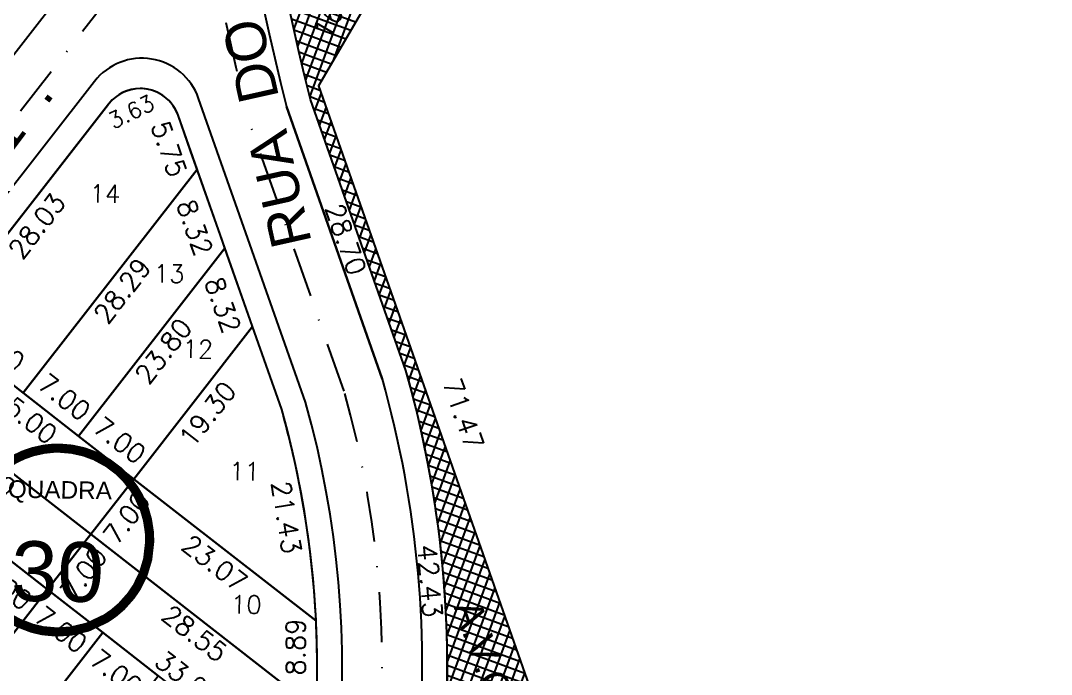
# Model space of a CAD drawing. Header units: millimetres. Extents: x -4430026 to 4783824, y 584 to 9593110.
# Drawn here: x 2916.1 to 3019, y 827.9 to 893.2 of the extents above; entities that cross this region are included whole.
import ezdxf
from ezdxf.enums import TextEntityAlignment as Align

# ---------------------------------------------------------------- set-up
doc = ezdxf.new("R2010")
doc.units = ezdxf.units.MM
doc.linetypes.add('CONTINUO', pattern=[0])
doc.linetypes.add('DASHDOT', pattern=[1, 0.5, -0.25, 0, -0.25])
for name, color, linetype in [('Calçada', 1, 'Continuous'), ('Cota', 8, 'Continuous'), ('Cota Curvas', 2, 'Continuous'), ('EIXO DAS VIAS', 252, 'DASHDOT'), ('Lotes', 2, 'Continuous'), ('Nomes de Ruas', 3, 'Continuous'), ('Numero de lotes', 5, 'Continuous'), ('númeraçãoquadras', 4, 'Continuous'), ('TXT A.VERDES', 7, 'Continuous'), ('Área Verde Geral', 98, 'Continuous')]:
    doc.layers.add(name, color=color, linetype=linetype)
doc.styles.add('arcad1', font='romans.shx')
doc.styles.add('ARIAL', font='arial.ttf', dxfattribs={"height": 0.25})
doc.styles.add('ROMANS', font='romans.shx')
doc.styles.add('STYLE1', font='sanss___.ttf')
doc.dimstyles.new('BOLA100', dxfattribs={"dimscale": 0, "dimtxt": 1.9, "dimasz": 0.18, "dimexe": 0.18, "dimexo": 0.063, "dimgap": 0, "dimtad": 1, "dimzin": 4, "dimdsep": 46, "dimtxsty": 'ROMANS', "dimcen": 0.09, "dimse1": 1, "dimse2": 1, "dimsd1": 1, "dimsd2": 1, "dimclrt": 256, "dimaunit": 1, "dimadec": 4, "dimazin": 0, "dimtfac": 1.2, "dimtix": 1, "dimtmove": 2, "dimatfit": 3, "dimfxl": 1, "dimtvp": 2, "dimtolj": 1, "dimtzin": 4, "dimarcsym": 0})

# ---------------------------------------------------------------- blocks, each defined once
blk = doc.blocks.new('*D6920')
at = {"layer": 'DEFPOINTS', "color": 0}
for p in [(2899.04, 851.72), (2918.77, 836.36), (2919.14, 836.83)]:
    blk.add_point(p, dxfattribs=at)
at = {"layer": 'Cota', "insert": (2909.86, 845.26), "char_height": 1.9, "attachment_point": 5, "rotation": 322.0936, "style": 'ROMANS'}
blk.add_mtext('\\A1;25.00', dxfattribs=at)
blk = doc.blocks.new('*D6921')
at = {"layer": 'DEFPOINTS', "color": 0}
for p in [(2903.34, 857.24), (2923.07, 841.89), (2921.6, 840)]:
    blk.add_point(p, dxfattribs=at)
at = {"layer": 'Cota', "insert": (2912.32, 848.43), "char_height": 1.9, "attachment_point": 5, "rotation": 322.0936, "style": 'ROMANS'}
blk.add_mtext('\\A1;25.00', dxfattribs=at)
blk = doc.blocks.new('*D6922')
at = {"layer": 'DEFPOINTS', "color": 0}
for p in [(2907.64, 862.77), (2927.37, 847.41), (2925.75, 845.33)]:
    blk.add_point(p, dxfattribs=at)
at = {"layer": 'Cota', "insert": (2916.47, 853.76), "char_height": 1.9, "attachment_point": 5, "rotation": 322.0936, "style": 'ROMANS'}
blk.add_mtext('\\A1;25.00', dxfattribs=at)
blk = doc.blocks.new('*D6923')
at = {"layer": 'DEFPOINTS', "color": 0}
for p in [(2907.64, 862.77), (2917, 856.88), (2916.32, 856.01)]:
    blk.add_point(p, dxfattribs=at)
at = {"layer": 'Cota', "insert": (2913.24, 861), "char_height": 1.9, "attachment_point": 5, "rotation": 322.0936, "style": 'ROMANS'}
blk.add_mtext('\\A1;11.00', dxfattribs=at)
blk = doc.blocks.new('*D6927')
at = {"layer": 'DEFPOINTS', "color": 0}
for p in [(2918.77, 836.36), (2920.96, 834.66), (2900.31, 812.66)]:
    blk.add_point(p, dxfattribs=at)
at = {"layer": 'Cota', "insert": (2910.98, 823.39), "char_height": 1.9, "attachment_point": 5, "rotation": 52.0936, "style": 'ROMANS'}
blk.add_mtext('\\A1;30.04', dxfattribs=at)
blk = doc.blocks.new('*D6928')
at = {"layer": 'DEFPOINTS', "color": 0}
for p in [(2924.29, 832.06), (2926.45, 830.38), (2905.83, 808.36)]:
    blk.add_point(p, dxfattribs=at)
at = {"layer": 'Cota', "insert": (2916.47, 819.11), "char_height": 1.9, "attachment_point": 5, "rotation": 52.0936, "style": 'ROMANS'}
blk.add_mtext('\\A1;30.04', dxfattribs=at)
blk = doc.blocks.new('*D6934')
at = {"layer": 'DEFPOINTS', "color": 0}
for p in [(2924.86, 884.88), (2927.06, 883.17), (2907.64, 862.77)]:
    blk.add_point(p, dxfattribs=at)
at = {"layer": 'Cota', "insert": (2917.7, 872.7), "char_height": 1.9, "attachment_point": 5, "rotation": 52.0936, "style": 'ROMANS'}
blk.add_mtext('\\A1;28.03', dxfattribs=at)
blk = doc.blocks.new('*D6935')
at = {"layer": 'DEFPOINTS', "color": 0}
for p in [(2933.7, 878.33), (2935.65, 876.81), (2916.32, 856.01)]:
    blk.add_point(p, dxfattribs=at)
at = {"layer": 'Cota', "insert": (2926.22, 866.23), "char_height": 1.9, "attachment_point": 5, "rotation": 52.0936, "style": 'ROMANS'}
blk.add_mtext('\\A1;28.29', dxfattribs=at)
blk = doc.blocks.new('*D6936')
at = {"layer": 'DEFPOINTS', "color": 0}
for p in [(2936.47, 870.48), (2938.39, 868.99), (2921.85, 851.71)]:
    blk.add_point(p, dxfattribs=at)
at = {"layer": 'Cota', "insert": (2930.33, 860.19), "char_height": 1.9, "attachment_point": 5, "rotation": 52.0936, "style": 'ROMANS'}
blk.add_mtext('\\A1;23.80', dxfattribs=at)
blk = doc.blocks.new('*D6937')
at = {"layer": 'DEFPOINTS', "color": 0}
for p in [(2923.07, 841.89), (2925.26, 840.18), (2918.77, 836.36)]:
    blk.add_point(p, dxfattribs=at)
at = {"layer": 'Cota', "insert": (2922.36, 838), "char_height": 1.9, "attachment_point": 5, "rotation": 52.0936, "style": 'ROMANS'}
blk.add_mtext('\\A1;7.00', dxfattribs=at)
blk = doc.blocks.new('*D6938')
at = {"layer": 'DEFPOINTS', "color": 0}
for p in [(2927.37, 847.41), (2929.56, 845.7), (2923.07, 841.89)]:
    blk.add_point(p, dxfattribs=at)
at = {"layer": 'Cota', "insert": (2926.66, 843.53), "char_height": 1.9, "attachment_point": 5, "rotation": 52.0936, "style": 'ROMANS'}
blk.add_mtext('\\A1;7.00', dxfattribs=at)
blk = doc.blocks.new('*D6939')
at = {"layer": 'DEFPOINTS', "color": 0}
for p in [(2939.23, 862.64), (2941.42, 860.93), (2927.37, 847.41)]:
    blk.add_point(p, dxfattribs=at)
at = {"layer": 'Cota', "insert": (2934.74, 853.9), "char_height": 1.9, "attachment_point": 5, "rotation": 52.0936, "style": 'ROMANS'}
blk.add_mtext('\\A1;19.30', dxfattribs=at)
blk = doc.blocks.new('*D6940')
at = {"layer": 'DEFPOINTS', "color": 0}
for p in [(2927.37, 847.41), (2945.57, 833.23), (2943.96, 831.16)]:
    blk.add_point(p, dxfattribs=at)
at = {"layer": 'Cota', "insert": (2935.44, 838.99), "char_height": 1.9, "attachment_point": 5, "rotation": 322.0936, "style": 'ROMANS'}
blk.add_mtext('\\A1;23.07', dxfattribs=at)
blk = doc.blocks.new('*D6941')
at = {"layer": 'DEFPOINTS', "color": 0}
for p in [(2923.07, 841.89), (2945.59, 824.35), (2944.12, 822.46)]:
    blk.add_point(p, dxfattribs=at)
at = {"layer": 'Cota', "insert": (2933.45, 831.98), "char_height": 1.9, "attachment_point": 5, "rotation": 322.0936, "style": 'ROMANS'}
blk.add_mtext('\\A1;28.55', dxfattribs=at)
blk = doc.blocks.new('*D6942')
at = {"layer": 'DEFPOINTS', "color": 0}
for p in [(2918.77, 836.36), (2945.23, 816.51), (2944.87, 816.04)]:
    blk.add_point(p, dxfattribs=at)
at = {"layer": 'Cota', "insert": (2932.77, 827.42), "char_height": 1.9, "attachment_point": 5, "rotation": 322.0936, "style": 'ROMANS'}
blk.add_mtext('\\A1;33.07', dxfattribs=at)
blk = doc.blocks.new('*D6944')
at = {"layer": 'DEFPOINTS', "color": 0}
for p in [(2913.25, 840.66), (2918.77, 836.36), (2916.75, 833.77)]:
    blk.add_point(p, dxfattribs=at)
at = {"layer": 'Cota', "insert": (2914.57, 836.67), "char_height": 1.9, "attachment_point": 5, "rotation": 322.0936, "style": 'ROMANS'}
blk.add_mtext('\\A1;7.00', dxfattribs=at)
blk = doc.blocks.new('*D6945')
at = {"layer": 'DEFPOINTS', "color": 0}
for p in [(2918.77, 836.36), (2924.29, 832.06), (2922.27, 829.47)]:
    blk.add_point(p, dxfattribs=at)
at = {"layer": 'Cota', "insert": (2920.09, 832.37), "char_height": 1.9, "attachment_point": 5, "rotation": 322.0936, "style": 'ROMANS'}
blk.add_mtext('\\A1;7.00', dxfattribs=at)
blk = doc.blocks.new('*D6946')
at = {"layer": 'DEFPOINTS', "color": 0}
for p in [(2924.29, 832.06), (2929.82, 827.76), (2927.79, 825.16)]:
    blk.add_point(p, dxfattribs=at)
at = {"layer": 'Cota', "insert": (2925.62, 828.06), "char_height": 1.9, "attachment_point": 5, "rotation": 322.0936, "style": 'ROMANS'}
blk.add_mtext('\\A1;7.00', dxfattribs=at)
blk = doc.blocks.new('*D6954')
at = {"layer": 'DEFPOINTS', "color": 0}
for p in [(2931.79, 883.75), (2933.7, 878.33), (2930.95, 877.36)]:
    blk.add_point(p, dxfattribs=at)
at = {"layer": 'Cota', "insert": (2930.89, 880.39), "char_height": 1.9, "attachment_point": 5, "rotation": 289.4033, "style": 'ROMANS'}
blk.add_mtext('\\A1;5.75', dxfattribs=at)
blk = doc.blocks.new('*D6955')
at = {"layer": 'DEFPOINTS', "color": 0}
for p in [(2933.7, 878.33), (2936.47, 870.48), (2933.71, 869.51)]:
    blk.add_point(p, dxfattribs=at)
at = {"layer": 'Cota', "insert": (2933.46, 872.53), "char_height": 1.9, "attachment_point": 5, "rotation": 289.4033, "style": 'ROMANS'}
blk.add_mtext('\\A1;8.32', dxfattribs=at)
blk = doc.blocks.new('*D6956')
at = {"layer": 'DEFPOINTS', "color": 0}
for p in [(2936.47, 870.48), (2939.23, 862.64), (2936.47, 861.67)]:
    blk.add_point(p, dxfattribs=at)
at = {"layer": 'Cota', "insert": (2936.27, 864.78), "char_height": 1.9, "attachment_point": 5, "rotation": 289.4033, "style": 'ROMANS'}
blk.add_mtext('\\A1;8.32', dxfattribs=at)
blk = doc.blocks.new('*D7013')
at = {"layer": 'DEFPOINTS', "color": 0}
for p in [(2918.21, 898.9), (2918.89, 898.37, 51.85), (2914.59, 892.85, 51.85)]:
    blk.add_point(p, dxfattribs=at)
at = {"layer": 'Cota', "insert": (2915.31, 896.73), "char_height": 1.9, "attachment_point": 5, "rotation": 52.0936, "style": 'ROMANS'}
blk.add_mtext('\\A1;7.00', dxfattribs=at)
blk = doc.blocks.new('*D7143')
at = {"layer": 'DEFPOINTS', "color": 0}
for p in [(2916.32, 856.01), (2922.61, 852.69), (2921.85, 851.71)]:
    blk.add_point(p, dxfattribs=at)
at = {"layer": 'Cota', "insert": (2920.43, 855.59), "char_height": 1.9, "attachment_point": 5, "rotation": 322.0936, "style": 'ROMANS'}
blk.add_mtext('\\A1;7.00', dxfattribs=at)
blk = doc.blocks.new('*D7144')
at = {"layer": 'DEFPOINTS', "color": 0}
for p in [(2921.85, 851.71), (2928.14, 848.39), (2927.37, 847.41)]:
    blk.add_point(p, dxfattribs=at)
at = {"layer": 'Cota', "insert": (2925.96, 851.29), "char_height": 1.9, "attachment_point": 5, "rotation": 322.0936, "style": 'ROMANS'}
blk.add_mtext('\\A1;7.00', dxfattribs=at)
blk = doc.blocks.new('*D7284')
at = {"layer": 'DEFPOINTS', "color": 0}
for p in [(3024.4, 948.44), (2960.55, 759.04)]:
    blk.add_point(p, dxfattribs=at)
at = {"layer": 'Cota', "insert": (2958.6, 753.26), "char_height": 1.9, "attachment_point": 5, "rotation": 71.3707, "style": 'ROMANS'}
blk.add_mtext('\\A1;R199.87', dxfattribs=at)
blk = doc.blocks.new('*D7285')
at = {"layer": 'DEFPOINTS', "color": 0}
for p in [(3024.4, 948.44), (2962.95, 751.66)]:
    blk.add_point(p, dxfattribs=at)
at = {"layer": 'Cota', "insert": (2961.09, 745.7), "char_height": 1.9, "attachment_point": 5, "rotation": 72.6595, "style": 'ROMANS'}
blk.add_mtext('\\A1;R206.15', dxfattribs=at)
blk = doc.blocks.new('*D7411')
at = {"layer": 'DEFPOINTS', "color": 0}
for p in [(2952.7, 901.39), (2953.95, 900.66), (2945.81, 886.7)]:
    blk.add_point(p, dxfattribs=at)
at = {"layer": 'Cota', "insert": (2947.81, 894.89), "char_height": 1.9, "attachment_point": 5, "rotation": 59.75, "style": 'ROMANS'}
blk.add_mtext('\\A1;16.17', dxfattribs=at)
blk = doc.blocks.new('*D7414')
at = {"layer": 'DEFPOINTS', "color": 0}
for p in [(2945.81, 886.7), (2947.55, 887.31), (2969.49, 819.27)]:
    blk.add_point(p, dxfattribs=at)
at = {"layer": 'Cota', "insert": (2960.28, 853.91), "char_height": 1.9, "attachment_point": 5, "rotation": 289.3493, "style": 'ROMANS'}
blk.add_mtext('\\A1;71.47', dxfattribs=at)
blk = doc.blocks.new('*D7416')
at = {"layer": 'DEFPOINTS', "color": 0}
for p in [(2945.02, 885.34), (2942.24, 884.36), (2954.55, 858.27)]:
    blk.add_point(p, dxfattribs=at)
at = {"layer": 'Cota', "insert": (2948.54, 871.37), "char_height": 1.9, "attachment_point": 5, "rotation": 289.4033, "style": 'ROMANS'}
blk.add_mtext('\\A1;28.70', dxfattribs=at)
blk = doc.blocks.new('NUM_quadra')
at = {"color": 6, "const_width": 0.02}
blk.add_lwpolyline([(-0.0134, 0.1996), (-0.034, 0.1971), (-0.0579, 0.1914), (-0.0779, 0.1842), (-0.0981, 0.1743), (-0.1208, 0.1594), (-0.1377, 0.145), (-0.1521, 0.1299), (-0.1625, 0.1166), (-0.1764, 0.0942), (-0.1852, 0.0754), (-0.1941, 0.0483), (-0.1985, 0.0243), (-0.2, 0), (-0.1977, -0.0299), (-0.1921, -0.0556), (-0.1839, -0.0786), (-0.1713, -0.1033), (-0.1546, -0.1269), (-0.1389, -0.1439), (-0.1219, -0.1586), (-0.1046, -0.1705), (-0.0831, -0.1819), (-0.0531, -0.1928), (-0.0302, -0.1977), (0, -0.2), (0.0309, -0.1976), (0.0677, -0.1882), (0.1069, -0.169), (0.124, -0.1569), (0.1407, -0.1421), (0.1614, -0.1181), (0.1737, -0.0992), (0.187, -0.071), (0.1962, -0.0386), (0.2, 0), (0.1989, 0.0205), (0.1943, 0.0473), (0.1871, 0.0707), (0.1741, 0.0984), (0.1635, 0.1151), (0.1472, 0.1354), (0.1285, 0.1533), (0.1063, 0.1694), (0.0782, 0.1841), (0.0533, 0.1928), (0.0267, 0.1982), (0, 0.2)], close=True, dxfattribs=at)
blk.add_circle((0, 0), 0.2)
at = {"color": 3, "insert": (-0.1114, 0.1285), "char_height": 0.038, "width": 0.2663, "attachment_point": 1, "style": 'STYLE1'}
blk.add_mtext('\\fArial|b0|i0|c0|p34;QUADRA', dxfattribs=at)
at = {"color": 3, "style": 'STYLE1'}
blk.add_attdef('00', text='', height=0.13, dxfattribs=at).set_placement((0, -0.1335), align=Align.CENTER)

msp = doc.modelspace()

# ---------------------------------------------------------------- hatches: boundary and pattern name
at = {"layer": 'Área Verde Geral'}
h = msp.add_hatch(dxfattribs=at)
h.set_pattern_fill('ANSI37', color=256, scale=0.3, angle=24.82082, style=0)
h.set_pattern_definition([(69.82082076, (-350710.31295, -9590084.73025), (-0.894034063135, 0.32857167248), []), (159.82082076, (-350710.31295, -9590084.73025), (-0.32857167248, -0.894034063135), [])])
edge = h.paths.add_edge_path()
edge.add_line((2864.679, 1411.854), (2865.137, 1499.257))
edge.add_arc((2869.137, 1499.236), 4, 90.52059, 179.70524, ccw=False)
edge.add_line((2869.1, 1503.236), (2875.158, 1503.291))
edge.add_line((2875.158, 1503.291), (2875.018, 1476.607))
edge.add_line((2875.018, 1476.607), (2874.753, 1425.94))
edge.add_line((2874.753, 1425.94), (2926.573, 1426.823))
edge.add_line((2926.573, 1426.823), (2927.447, 1422.337))
edge.add_line((2927.447, 1422.337), (2930.24, 1407.999))
edge.add_line((2930.24, 1407.999), (2934.953, 1383.807))
edge.add_line((2934.953, 1383.807), (2998.297, 1310.367))
edge.add_line((2998.297, 1310.367), (2967.18, 1181.595))
edge.add_line((2967.18, 1181.595), (2959.416, 1057.309))
edge.add_line((2959.416, 1057.309), (3004.738, 987.746))
edge.add_line((3004.738, 987.746), (2953.953, 900.665))
edge.add_line((2953.953, 900.665), (2945.808, 886.698))
edge.add_line((2945.808, 886.698), (2969.487, 819.268))
edge.add_line((2969.487, 819.268), (2978.029, 794.942))
edge.add_line((2978.029, 794.942), (2974.469, 794.007))
edge.add_line((2974.469, 794.007), (2950.754, 787.78))
edge.add_arc((2849.905, 828.561), 108.782, 337.98275, 353.50094)
edge.add_arc((2849.905, 828.561), 108.782, 353.50094, 375.8481)
edge.add_line((2954.552, 858.268), (2945.017, 885.341))
edge.add_arc((3301.084, 973.15), 366.735, 181.54845, 193.85322, ccw=False)
edge.add_line((2934.483, 963.24), (2936.948, 1340.483))
edge.add_arc((2912.948, 1340.64), 24, 359.62563, 412.09358)
edge.add_line((2927.693, 1359.576), (2867.186, 1406.691))
edge.add_arc((2871.179, 1411.82), 6.5, 179.70034, 232.09358, ccw=False)

# ---------------------------------------------------------------- linework, layer by layer
at = {"layer": 'Calçada', "lineweight": -3}
for p, q in [((2927.762, 905.693), (2871.086, 832.906)), ((2923.454, 887.139), (2877.085, 827.59)), ((2944.537, 855.095), (2933.847, 885.446)), ((2952.194, 857.437), (2942.618, 884.624)), ((2942.618, 884.624), (2952.194, 857.437))]:
    msp.add_line(p, q, dxfattribs=at)
at = {"layer": 'Calçada', "linetype": 'CONTINUO', "lineweight": -3}
for p, q in [((2954.552, 858.268), (2945.017, 885.341)), ((2954.552, 858.268), (2945.017, 885.341)), ((2952.168, 857.511), (2942.618, 884.624))]:
    msp.add_line(p, q, dxfattribs=at)
at = {"layer": 'Calçada', "lineweight": -3}
msp.add_lwpolyline([(2959.416, 1057.309), (3004.738, 987.746), (2953.953, 900.665), (2945.808, 886.698), (2969.487, 819.268), (2978.029, 794.942), (2974.469, 794.007), (2950.754, 787.78, 0.0678146), (2957.988, 816.248, 0.097818), (2954.552, 858.268), (2945.017, 885.341, -0.0537413), (2934.483, 963.24), (2936.948, 1340.483, 0.2330198)], format="xyb", dxfattribs=at)
for centre, radius, start, end in [((3301.084, 973.15), 369.235, 181.54193, 193.87206), ((2928.188, 883.453), 6, 19.40325, 142.09358)]:
    msp.add_arc(centre, radius, start, end, dxfattribs=at)
at = {"layer": 'Calçada', "linetype": 'CONTINUO', "lineweight": -3}
for radius, start, end in [(106.282, 333.12205, 15.80651), (108.782, 336.57242, 15.8481), (98.282, 333.10393, 15.66294)]:
    msp.add_arc((2849.905, 828.561), radius, start, end, dxfattribs=at)
at = {"layer": 'EIXO DAS VIAS', "ltscale": 10}
for p, q in [((2931.54, 904.035, 51.854), (2867.788, 822.161, 51.854)), ((2948.395, 856.182, 51.854), (2938.846, 883.295, 51.854))]:
    msp.add_line(p, q, dxfattribs=at)
for centre, radius, start, end in [((3301.084, 973.15), 373.235, 181.54193, 193.87206), ((2849.905, 828.561), 102.282, 327.47882, 15.80651)]:
    msp.add_arc(centre, radius, start, end, dxfattribs=at)
at = {"layer": 'Lotes'}
for p, q in [((2933.04, 880.212), (2931.793, 883.753)), ((2933.04, 880.212), (2931.793, 883.753)), ((2936.185, 871.284), (2933.04, 880.212)), ((2936.185, 871.284), (2933.04, 880.212)), ((2942.152, 854.342), (2939.23, 862.639)), ((2942.152, 854.342), (2939.23, 862.639)), ((2942.152, 854.342), (2939.23, 862.639)), ((2942.152, 854.342), (2939.23, 862.639))]:
    msp.add_line(p, q, dxfattribs=at)
at = {"layer": 'Lotes', "lineweight": -3}
msp.add_line((2939.23, 862.639), (2931.793, 883.753), dxfattribs=at)
at = {"layer": 'Lotes'}
for points in [[(2933.703, 878.329), (2933.04, 880.212), (2931.793, 883.753, 0.1821164), (2929.978, 885.912, 0.0665461), (2928.993, 886.304, 0.0622098), (2928.009, 886.424, 0.2305781), (2924.864, 884.881), (2907.645, 862.768), (2916.324, 856.01)], [(2942.152, 854.342), (2939.23, 862.639), (2927.37, 847.408), (2945.573, 833.235, 0.055985)], [(2927.37, 847.408), (2923.07, 841.885), (2945.594, 824.346, 0.0232123), (2945.573, 833.235)], [(2923.07, 841.885), (2918.769, 836.362), (2924.292, 832.061), (2929.815, 827.761), (2935.338, 823.46), (2940.862, 819.16), (2944.865, 816.042, 0.0217686), (2945.594, 824.346)]]:
    msp.add_lwpolyline(points, format="xyb", close=True, dxfattribs=at)
msp.add_lwpolyline([(2880.595, 828.028), (2924.864, 884.881)], dxfattribs=at)
for points in [[(2936.467, 870.484), (2936.185, 871.284), (2933.703, 878.329), (2916.324, 856.01), (2921.847, 851.709)], [(2939.23, 862.639), (2936.467, 870.484), (2921.847, 851.709), (2927.37, 847.408)], [(2921.847, 851.709), (2916.324, 856.01), (2907.645, 862.768), (2903.344, 857.245), (2923.07, 841.885), (2927.37, 847.408)], [(2903.344, 857.245), (2899.044, 851.721), (2907.723, 844.963), (2913.246, 840.663), (2918.769, 836.362), (2923.07, 841.885)], [(2918.769, 836.362), (2913.246, 840.663), (2894.792, 816.963), (2900.183, 812.762), (2900.313, 812.66)], [(2924.292, 832.061), (2918.769, 836.362), (2900.313, 812.66), (2905.704, 808.459), (2905.835, 808.357)], [(2929.815, 827.761), (2924.292, 832.061), (2905.835, 808.357), (2911.226, 804.156), (2911.356, 804.054)]]:
    msp.add_lwpolyline(points, close=True, dxfattribs=at)
for centre, radius, start, end in [((2928.02, 882.424), 4, 19.40325, 142.09358), ((2928.02, 882.424), 4, 19.40325, 142.09358), ((2928.02, 882.424), 4, 19.40325, 142.09358), ((2849.905, 828.561), 95.782, 334.63597, 15.61442), ((2849.905, 828.561), 95.782, 357.47807, 15.61442)]:
    msp.add_arc(centre, radius, start, end, dxfattribs=at)

# ---------------------------------------------------------------- block references
at = {"layer": 'númeraçãoquadras', "linetype": 'ByBlock', "extrusion": (0.084411, -0.001453, 0.99643)}
ref = msp.add_blockref('NUM_quadra', (891.439, -2885.712, 349.32), dxfattribs=dict(at, xscale=45.93175888075766, yscale=45.93175888024863, zscale=45.93175853019476, rotation=270.0385460294471))
ref.add_attrib('00', '30', dxfattribs={"layer": '0', "color": 3, "extrusion": (0.084411, -0.001453, 0.99643), "height": 5.9711, "rotation": 270.03855, "style": 'STYLE1'}).set_placement((885.308, -2885.716, 349.32), align=Align.CENTER)

# ---------------------------------------------------------------- texts
at = {"layer": 'Cota', "char_height": 1.9, "attachment_point": 5, "style": 'ROMANS'}
for s, insert, rotation in [('\\A1;21.43', (2942.609, 843.585, -51.854), 279.2057), ('\\A1;42.43', (2956.947, 837.222), 274.67452), ('\\A1;8.89', (2943.532, 830.625, -51.854), 90.13753)]:
    msp.add_mtext(s, dxfattribs=dict(at, insert=insert, rotation=rotation))
at = {"layer": 'Cota Curvas', "insert": (2927.121, 884.106, -51.854), "char_height": 1.6, "attachment_point": 5, "rotation": 26.12514, "style": 'ROMANS'}
msp.add_mtext('\\A1;3.63', dxfattribs=at)
at = {"layer": 'Nomes de Ruas', "extrusion": (-0.000520532, -0.086642, 0.996239), "style": 'ARIAL'}
msp.add_text('RUA  DO CONTORNO -  .', height=4, rotation=102.96746, dxfattribs=at).set_placement((2930.575, 916.69, -78.9), align=Align.MIDDLE_CENTER)
at = {"layer": 'Nomes de Ruas', "extrusion": (-0.066244, -0.055846, 0.996239), "style": 'ARIAL'}
msp.add_text('RUA 11  .', height=4, rotation=102.96746, dxfattribs=at).set_placement((1205.288, 2780.601, -240.283), align=Align.MIDDLE_CENTER)
at = {"layer": 'Numero de lotes', "style": 'arcad1'}
for s, p in [('14', (2924.505, 875.913, 103.708)), ('13', (2930.902, 867.932, 103.708)), ('12', (2933.775, 860.393, 103.708)), ('11', (2938.438, 848.182, 103.708)), ('10', (2938.614, 834.877, 103.708))]:
    msp.add_text(s, height=1.8, rotation=358.97539, dxfattribs=at).set_placement(p, align=Align.MIDDLE_CENTER)
at = {"layer": 'TXT A.VERDES', "linetype": 'CONTINUO', "insert": (2961.924, 835.6, 103.708), "char_height": 2.8, "width": 43.98267, "attachment_point": 1, "rotation": 288.94127, "style": 'arcad1'}
msp.add_mtext('{\\fArial|b0|i0|c0|p34;A.V.G 08}', dxfattribs=at)

# ---------------------------------------------------------------- dimensions: what is measured, and where the dimension line sits
at = {"layer": 'Cota'}
for mpoint, picture, middle in [((2960.549, 759.039, -51.854), '*D7284', (2958.601, 753.258, -51.854)), ((2962.954, 751.656, -51.854), '*D7285', (2961.094, 745.7, -51.854))]:
    dim = msp.add_radius_dim(center=(3024.396, 948.435, -51.854), mpoint=mpoint, dimstyle='BOLA100', override={"dimscale": 1}, dxfattribs=at)
    dim.commit()
    dim.dimension.update_dxf_attribs({"geometry": picture, "text_midpoint": middle, "dimtype": 164})
for p1, p2, distance, picture, middle in [((2945.808, 886.698), (2953.953, 900.665), 1.449, '*D7411', (2947.808, 894.89)), ((2969.487, 819.268), (2945.808, 886.698), -1.845, '*D7414', (2960.285, 853.909)), ((2931.793, 883.753, -51.854), (2933.703, 878.329, -51.854), -2.922, '*D6954', (2930.888, 880.386, -51.854)), ((2907.645, 862.768, -51.854), (2916.324, 856.01, -51.854), 1.097, '*D6923', (2913.242, 861.004, -51.854)), ((2907.645, 862.768, -51.854), (2927.37, 847.408, -51.854), -2.631, '*D6922', (2916.475, 853.761, -51.854)), ((2916.324, 856.01, -51.854), (2921.847, 851.709, -51.854), 1.245, '*D7143', (2920.434, 855.591, -51.854)), ((2903.344, 857.245, -51.854), (2923.07, 841.885, -51.854), -2.393, '*D6921', (2912.321, 848.426, -51.854)), ((2899.044, 851.721, -51.854), (2918.769, 836.362, -51.854), 0.599, '*D6920', (2909.858, 845.264, -51.854)), ((2900.313, 812.66, -51.854), (2918.769, 836.362, -51.854), -2.776, '*D6927', (2910.982, 823.39, -51.854)), ((2905.835, 808.357, -51.854), (2924.292, 832.061, -51.854), -2.732, '*D6928', (2916.469, 819.115, -51.854))]:
    dim = msp.add_aligned_dim(p1=p1, p2=p2, distance=distance, dimstyle='BOLA100', override={"dimscale": 1}, dxfattribs=at)
    dim.commit()
    dim.dimension.update_dxf_attribs({"geometry": picture, "text_midpoint": middle})
for base, p1, p2, angle, picture, middle in [((2918.206, 898.903, -51.854), (2914.59, 892.847), (2918.891, 898.37), 232.09358, '*D7013', (2915.307, 896.725, -51.854)), ((2927.061, 883.17, -51.854), (2907.645, 862.768, -51.854), (2924.864, 884.881, -51.854), 232.09358, '*D6934', (2917.702, 872.697, -51.854)), ((2935.655, 876.81, -51.854), (2916.324, 856.01, -51.854), (2933.703, 878.329, -51.854), 232.09358, '*D6935', (2926.215, 866.234, -51.854)), ((2938.386, 868.989, -51.854), (2921.847, 851.709, -51.854), (2936.467, 870.484, -51.854), 232.09358, '*D6936', (2930.327, 860.185, -51.854)), ((2941.42, 860.934, -51.854), (2927.37, 847.408, -51.854), (2939.23, 862.639, -51.854), 232.09358, '*D6939', (2934.74, 853.902, -51.854)), ((2928.135, 848.391, -51.854), (2921.847, 851.709, -51.854), (2927.37, 847.408, -51.854), 142.09358, '*D7144', (2925.957, 851.291, -51.854)), ((2929.56, 845.703, -51.854), (2923.07, 841.885, -51.854), (2927.37, 847.408, -51.854), 232.09358, '*D6938', (2926.66, 843.525, -51.854)), ((2943.956, 831.159, -51.854), (2927.37, 847.408, -51.854), (2945.573, 833.235, -51.854), 142.09358, '*D6940', (2935.439, 838.995, -51.854)), ((2925.26, 840.18, -51.854), (2918.769, 836.362, -51.854), (2923.07, 841.885, -51.854), 232.09358, '*D6937', (2922.36, 838.002, -51.854)), ((2944.124, 822.458, -51.854), (2923.07, 841.885, -51.854), (2945.594, 824.346, -51.854), 142.09358, '*D6941', (2933.445, 831.977, -51.854)), ((2916.748, 833.766, -51.854), (2913.246, 840.663, -51.854), (2918.769, 836.362, -51.854), 142.09358, '*D6944', (2914.57, 836.666, -51.854)), ((2922.271, 829.465, -51.854), (2918.769, 836.362, -51.854), (2924.292, 832.061, -51.854), 142.09358, '*D6945', (2920.093, 832.365, -51.854)), ((2945.233, 816.514, -51.854), (2918.769, 836.362, -51.854), (2944.865, 816.042, -51.854), 142.09358, '*D6942', (2932.769, 827.424, -51.854)), ((2927.794, 825.165, -51.854), (2924.292, 832.061, -51.854), (2929.815, 827.761, -51.854), 142.09358, '*D6946', (2925.616, 828.064, -51.854))]:
    dim = msp.add_linear_dim(base=base, p1=p1, p2=p2, angle=angle, dimstyle='BOLA100', override={"dimscale": 1}, dxfattribs=at)
    dim.commit()
    dim.dimension.update_dxf_attribs({"geometry": picture, "text_midpoint": middle})
for base, p1, p2, picture, middle, dimtype in [((2942.236, 884.361), (2954.552, 858.268), (2945.017, 885.341), '*D7416', (2948.545, 871.366), 161), ((2933.711, 869.513, -51.854), (2933.703, 878.329, -51.854), (2936.467, 870.484, -51.854), '*D6955', (2933.458, 872.53, -51.854), 160), ((2936.474, 861.668, -51.854), (2936.467, 870.484, -51.854), (2939.23, 862.639, -51.854), '*D6956', (2936.274, 864.775, -51.854), 160)]:
    dim = msp.add_linear_dim(base=base, p1=p1, p2=p2, angle=109.40325, dimstyle='BOLA100', override={"dimscale": 1}, dxfattribs=at)
    dim.commit()
    dim.dimension.update_dxf_attribs({"geometry": picture, "text_midpoint": middle, "dimtype": dimtype})

doc.saveas('drawing.dxf')
